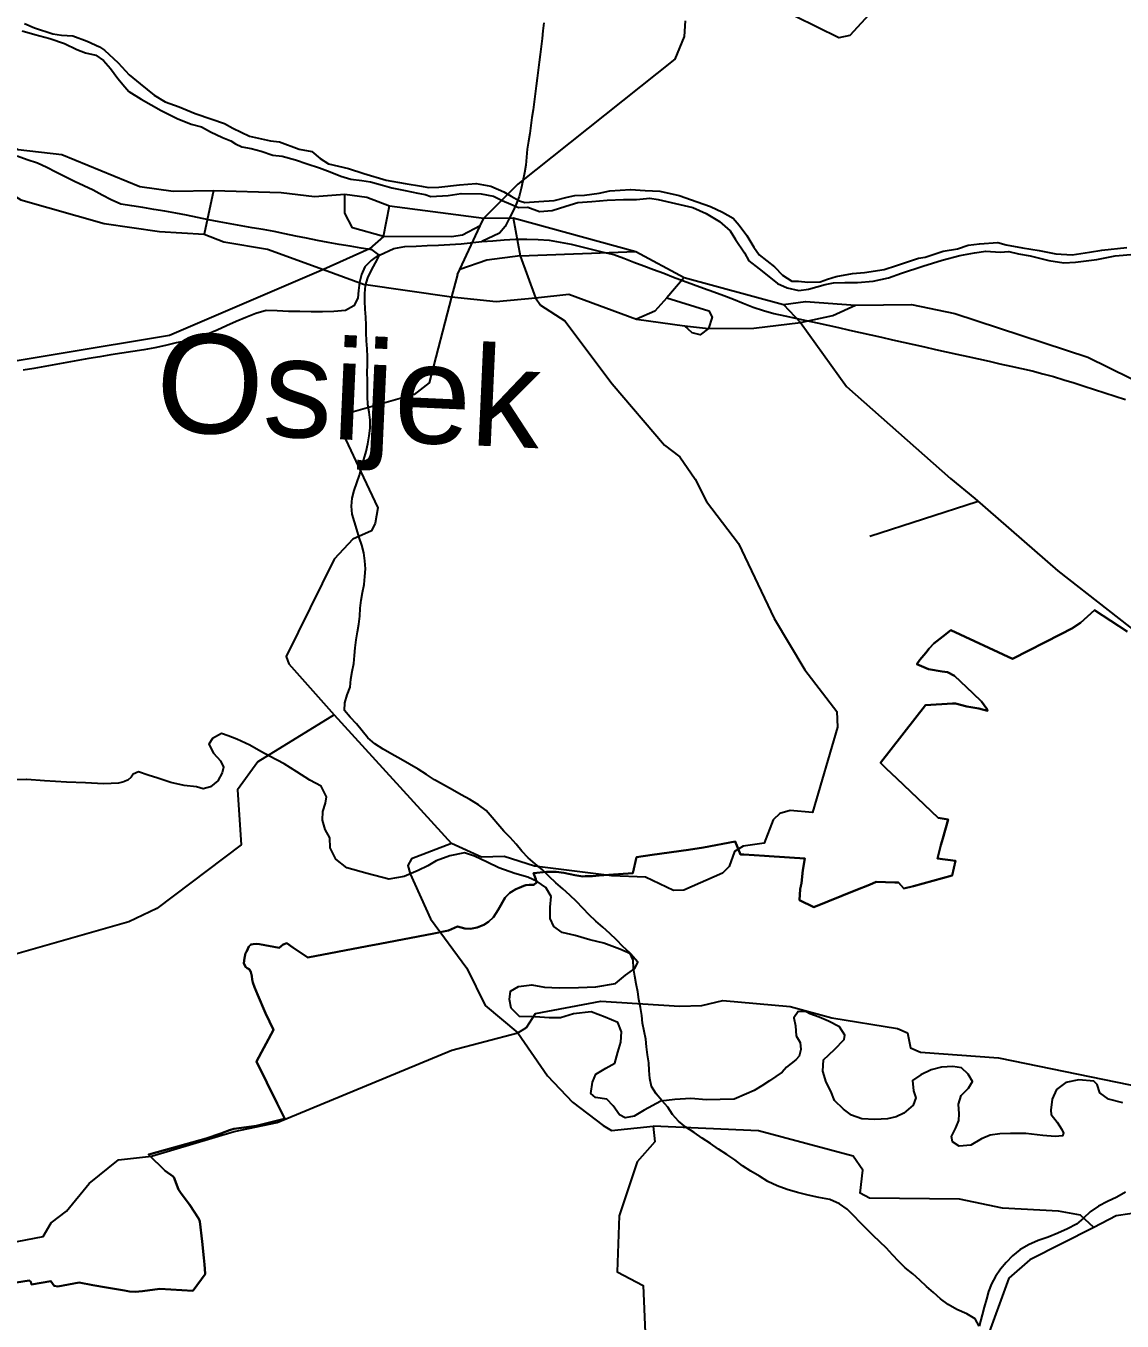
# Model space of a CAD drawing. Header units: metres. Extents: x 13.21 to 19.52, y 42.14 to 46.62.
# Drawn here: x 18.5924 to 18.8407, y 45.308 to 45.6013 of the extents above; entities that cross this region are included whole.
import ezdxf

# ---------------------------------------------------------------- set-up
doc = ezdxf.new("R2010")
doc.units = ezdxf.units.M
doc.header["$MEASUREMENT"] = 0
for name, color, linetype in [('CESTE', 5, 'Continuous'), ('hr', 9, 'Continuous'), ('naziv_veci', 1, 'Continuous'), ('PRUGE', 7, 'Continuous'), ('RIJEKE', 4, 'Continuous')]:
    doc.layers.add(name, color=color, linetype=linetype)
doc.styles.get("Standard").update_dxf_attribs({"font": 'arial.ttf'})

msp = doc.modelspace()

# ---------------------------------------------------------------- linework, layer by layer
at = {"layer": 'CESTE'}
for p, q in [((18.63488, 45.56406), (18.63275, 45.55412)), ((18.67341, 45.55358), (18.6748, 45.56055)), ((18.6748, 45.56055), (18.69614, 45.55777)), ((18.69533, 45.55602), (18.69614, 45.55777)), ((18.69614, 45.55777), (18.70275, 45.55784)), ((18.70275, 45.55784), (18.73055, 45.55024)), ((18.70275, 45.55784), (18.70436, 45.54924)), ((18.69071, 45.54615), (18.69533, 45.55602)), ((18.70436, 45.54924), (18.73055, 45.55024)), ((18.70436, 45.54924), (18.70785, 45.53974)), ((18.73055, 45.55024), (18.74152, 45.54431)), ((18.69018, 45.54503), (18.68884, 45.53992)), ((18.69018, 45.54503), (18.69071, 45.54615)), ((18.74152, 45.54431), (18.73757, 45.5397)), ((18.74152, 45.54431), (18.76402, 45.53823)), ((18.76402, 45.53823), (18.7679, 45.5341)), ((18.73075, 45.53492), (18.74159, 45.53336)), ((18.74159, 45.53336), (18.74706, 45.53279)), ((18.80185, 45.49878), (18.80734, 45.49431)), ((18.80793, 45.49355), (18.78359, 45.48564)), ((18.66225, 45.44526), (18.68879, 45.41613))]:
    msp.add_line(p, q, dxfattribs=at)
for points in [[(18.81144, 45.67959), (18.8114, 45.62383), (18.81019, 45.6225), (18.80366, 45.61963), (18.80077, 45.61276), (18.79924, 45.61132), (18.79328, 45.60789), (18.78595, 45.60659), (18.77906, 45.5991), (18.77654, 45.59863), (18.76183, 45.60584), (18.75464, 45.60725)], [(18.74175, 45.60243), (18.74149, 45.59887), (18.73944, 45.59377), (18.70388, 45.56546), (18.69614, 45.55777)], [(18.57675, 45.58205), (18.57847, 45.57497), (18.5813, 45.56997), (18.58548, 45.56545), (18.59122, 45.56189), (18.61017, 45.55653), (18.62269, 45.55474), (18.63275, 45.55412)], [(18.58126, 45.58163), (18.58661, 45.57551), (18.59063, 45.57332), (18.60051, 45.57216), (18.61823, 45.56493), (18.62576, 45.56391), (18.63488, 45.56406)], [(18.63488, 45.56406), (18.65022, 45.56359), (18.65776, 45.56266), (18.66464, 45.56322)], [(18.67341, 45.55358), (18.66639, 45.55556), (18.66462, 45.55889), (18.66464, 45.56322)], [(18.66464, 45.56322), (18.66961, 45.56249), (18.6748, 45.56055)], [(18.63275, 45.55412), (18.63724, 45.55242), (18.64717, 45.55071), (18.65984, 45.54614)], [(18.67341, 45.55358), (18.67023, 45.55083), (18.65984, 45.54614)], [(18.69533, 45.55602), (18.69132, 45.55388), (18.68878, 45.55352), (18.67341, 45.55358)], [(18.70436, 45.54924), (18.69682, 45.54826), (18.69071, 45.54615)], [(18.65984, 45.54614), (18.62492, 45.53118), (18.57533, 45.523)], [(18.65984, 45.54614), (18.66891, 45.54285), (18.68884, 45.53992)], [(18.68884, 45.53992), (18.68375, 45.5205), (18.68036, 45.51787), (18.6661, 45.51375), (18.66457, 45.51244), (18.66425, 45.50884), (18.66889, 45.49902)], [(18.68884, 45.53992), (18.69896, 45.53891), (18.70785, 45.53974)], [(18.70785, 45.53974), (18.71543, 45.54056), (18.73075, 45.53492)], [(18.70785, 45.53974), (18.70897, 45.53809), (18.71452, 45.53455), (18.72518, 45.52022), (18.7371, 45.50637), (18.74054, 45.50374), (18.74399, 45.49866)], [(18.73757, 45.5397), (18.7349, 45.53672), (18.73075, 45.53492)], [(18.73757, 45.5397), (18.74714, 45.53677), (18.74785, 45.53535), (18.74706, 45.53279)], [(18.76402, 45.53823), (18.76899, 45.53893), (18.78033, 45.53806)], [(18.7679, 45.5341), (18.77521, 45.53573), (18.78033, 45.53806)], [(18.78033, 45.53806), (18.79305, 45.53821), (18.80287, 45.53621), (18.83296, 45.52628), (18.84753, 45.51909), (18.86528, 45.51736), (18.88024, 45.51498), (18.90033, 45.51728), (18.91054, 45.51689), (18.91529, 45.51559), (18.92874, 45.50982)], [(18.74706, 45.53279), (18.74515, 45.53133), (18.74334, 45.53177), (18.74159, 45.53336)], [(18.74706, 45.53279), (18.75728, 45.53283), (18.7679, 45.5341)], [(18.7679, 45.5341), (18.7783, 45.51968), (18.80185, 45.49878)], [(18.66889, 45.49902), (18.67216, 45.49219), (18.67156, 45.48867), (18.67068, 45.48694), (18.66648, 45.48507), (18.66225, 45.48057), (18.65139, 45.4585), (18.65199, 45.45683), (18.66225, 45.44526)], [(18.74399, 45.49866), (18.74661, 45.4936), (18.75385, 45.48412), (18.76193, 45.46708), (18.76883, 45.45548), (18.77614, 45.44605), (18.77628, 45.44248), (18.77058, 45.42315), (18.76551, 45.42362), (18.76316, 45.42296), (18.76168, 45.42148), (18.75961, 45.41622), (18.75487, 45.41556), (18.75292, 45.41436), (18.75174, 45.41091), (18.75018, 45.40946), (18.74148, 45.40561), (18.7391, 45.40553), (18.73277, 45.40855), (18.72515, 45.40881), (18.70759, 45.41104), (18.70071, 45.41322), (18.6956, 45.41309), (18.68879, 45.41613)], [(18.80734, 45.49431), (18.82614, 45.47793), (18.87181, 45.44228)], [(18.66225, 45.44526), (18.64492, 45.43467), (18.64032, 45.42831), (18.64116, 45.41584), (18.62203, 45.40141), (18.61572, 45.3984), (18.58502, 45.38966), (18.57369, 45.38552), (18.56354, 45.38469), (18.56133, 45.38389), (18.56059, 45.38215), (18.53962, 45.36013)], [(18.68879, 45.41613), (18.67973, 45.41268), (18.67891, 45.41115), (18.67942, 45.4093), (18.68406, 45.39907), (18.69231, 45.38792), (18.69642, 45.37943), (18.70388, 45.37324)], [(18.70388, 45.37324), (18.7058, 45.37446), (18.70786, 45.37767), (18.72266, 45.38042), (18.74043, 45.3793), (18.74553, 45.37946), (18.7503, 45.38057), (18.76553, 45.37923), (18.77495, 45.37664), (18.78986, 45.37426), (18.79211, 45.37328), (18.79279, 45.3699), (18.79505, 45.36893), (18.81276, 45.36759), (18.85725, 45.35851)], [(18.55538, 45.3097), (18.55996, 45.31124), (18.58644, 45.32525), (18.59631, 45.32716), (18.59815, 45.33028), (18.60159, 45.33291), (18.60672, 45.33913), (18.61338, 45.34453), (18.62082, 45.34535), (18.63957, 45.35093), (18.64929, 45.35299), (18.68886, 45.36933), (18.70388, 45.37324)], [(18.70388, 45.37324), (18.71053, 45.36357), (18.71624, 45.35761), (18.7232, 45.3523), (18.72507, 45.35115), (18.73449, 45.35215)], [(18.73449, 45.35215), (18.73487, 45.34863), (18.73087, 45.34408), (18.72681, 45.33183), (18.72637, 45.31918), (18.73226, 45.31608), (18.73275, 45.30358), (18.73854, 45.29039)], [(18.8343, 45.32921), (18.83133, 45.33196), (18.82634, 45.33292), (18.81366, 45.33356), (18.80389, 45.33562), (18.78353, 45.33583), (18.78136, 45.33694), (18.78196, 45.34219), (18.77983, 45.34537), (18.75839, 45.35112), (18.73449, 45.35215)], [(18.874, 45.34128), (18.87035, 45.33885), (18.86035, 45.33753), (18.85177, 45.33368), (18.83937, 45.33182), (18.8343, 45.32921)], [(18.8343, 45.32921), (18.81983, 45.32186), (18.81505, 45.31773), (18.81003, 45.30382), (18.80253, 45.28725)]]:
    msp.add_lwpolyline(points, dxfattribs=at)
at = {"layer": 'hr'}
for points in [[(18.8419, 45.4642), (18.83444, 45.46896), (18.83128, 45.46612), (18.82933, 45.46483), (18.82682, 45.46355), (18.81588, 45.45797), (18.80192, 45.46445), (18.80013, 45.46301), (18.79806, 45.46148), (18.79705, 45.46033), (18.79624, 45.4593), (18.79493, 45.45775), (18.7942, 45.45679), (18.79689, 45.45564), (18.79998, 45.45513), (18.8012, 45.45498), (18.80279, 45.45415), (18.80689, 45.45017), (18.80888, 45.44828), (18.81011, 45.44666), (18.81025, 45.44621), (18.80828, 45.44672), (18.80554, 45.44719), (18.80298, 45.44784), (18.80227, 45.44784), (18.79618, 45.44745), (18.78597, 45.43443), (18.78726, 45.43315), (18.78972, 45.43086), (18.79903, 45.42197), (18.80132, 45.4216), (18.8001, 45.41725), (18.7997, 45.41579), (18.79892, 45.41279), (18.80301, 45.41223), (18.8022, 45.40889), (18.79346, 45.40649), (18.7913, 45.40597), (18.7901, 45.40731), (18.78921, 45.40732), (18.785, 45.40749), (18.78347, 45.40678), (18.78038, 45.40558), (18.77089, 45.40176), (18.76762, 45.40333), (18.76783, 45.40581), (18.76807, 45.40718), (18.76841, 45.41013), (18.76884, 45.41275), (18.76077, 45.41328), (18.75969, 45.41335), (18.75507, 45.41363), (18.75432, 45.41369), (18.75311, 45.4166), (18.74592, 45.41526), (18.74253, 45.4147), (18.73431, 45.41358), (18.73073, 45.41307), (18.72986, 45.40941), (18.7223, 45.4089), (18.72079, 45.40877), (18.71913, 45.40872), (18.71853, 45.40871), (18.71679, 45.40902), (18.71429, 45.40953), (18.71255, 45.40972), (18.71037, 45.40972), (18.70741, 45.40945), (18.70795, 45.40808), (18.70806, 45.40735), (18.70745, 45.40679), (18.70643, 45.40677), (18.70569, 45.40669), (18.7052, 45.40654), (18.70411, 45.40614), (18.70341, 45.40582), (18.7024, 45.40521), (18.70205, 45.40495), (18.701, 45.40396), (18.69937, 45.40115), (18.69831, 45.39946), (18.69718, 45.39841), (18.69612, 45.39772), (18.69462, 45.39712), (18.69315, 45.3968), (18.69185, 45.39687), (18.69017, 45.39735), (18.68815, 45.39646), (18.68479, 45.39577), (18.67259, 45.39342), (18.66972, 45.3929), (18.65629, 45.39034), (18.6529, 45.39257), (18.65151, 45.39356), (18.65072, 45.39329), (18.65022, 45.39294), (18.64976, 45.39252), (18.64531, 45.39333), (18.64454, 45.39344), (18.64392, 45.39337), (18.64345, 45.3933), (18.6433, 45.3932), (18.64293, 45.39281), (18.64243, 45.39175), (18.64217, 45.39129), (18.64191, 45.39015), (18.64181, 45.38908), (18.64216, 45.38822), (18.64255, 45.3879), (18.64298, 45.3877), (18.64334, 45.38711), (18.64357, 45.38609), (18.64367, 45.38533), (18.64381, 45.3847), (18.64416, 45.38364), (18.64491, 45.38177), (18.64668, 45.37774), (18.64848, 45.37399), (18.64464, 45.36678), (18.64931, 45.35731), (18.65107, 45.35382), (18.65091, 45.35377), (18.64459, 45.35222), (18.6435, 45.35204), (18.63948, 45.35151), (18.63856, 45.35125), (18.63659, 45.35046), (18.63326, 45.34933), (18.62077, 45.34587), (18.62015, 45.34572), (18.62392, 45.34205), (18.62579, 45.34078), (18.62591, 45.34061), (18.62698, 45.3378), (18.62754, 45.33688), (18.62949, 45.33439), (18.6316, 45.33112), (18.63184, 45.33056), (18.63233, 45.326), (18.63269, 45.32231), (18.63288, 45.32085), (18.63305, 45.31876), (18.63301, 45.31859), (18.63031, 45.31491), (18.6302, 45.31483), (18.62276, 45.3153), (18.61882, 45.31479), (18.61713, 45.31461), (18.61591, 45.31468), (18.61473, 45.31489), (18.61067, 45.31563), (18.60758, 45.31616), (18.60449, 45.31673), (18.59965, 45.31583), (18.5988, 45.31599), (18.59803, 45.31702), (18.59368, 45.31632), (18.59351, 45.31692), (18.59314, 45.31721), (18.58589, 45.31605)], [(18.58589, 45.31605), (18.59314, 45.31721), (18.59351, 45.31692), (18.59368, 45.31632), (18.59803, 45.31702), (18.5988, 45.31599), (18.59965, 45.31583), (18.60449, 45.31673), (18.60758, 45.31616), (18.61067, 45.31563), (18.61473, 45.31489), (18.61591, 45.31468), (18.61713, 45.31461), (18.61882, 45.31479), (18.62276, 45.3153), (18.6302, 45.31483), (18.63031, 45.31491), (18.63301, 45.31859), (18.63305, 45.31876), (18.63288, 45.32085), (18.63269, 45.32231), (18.63233, 45.326), (18.63184, 45.33056), (18.6316, 45.33112), (18.62949, 45.33439), (18.62754, 45.33688), (18.62698, 45.3378), (18.62591, 45.34061), (18.62579, 45.34078), (18.62392, 45.34205), (18.62015, 45.34572), (18.62077, 45.34587), (18.63326, 45.34933), (18.63659, 45.35046), (18.63856, 45.35125), (18.63948, 45.35151), (18.6435, 45.35204), (18.64459, 45.35222), (18.65091, 45.35377), (18.65107, 45.35382), (18.64931, 45.35731), (18.64464, 45.36678), (18.64848, 45.37399), (18.64668, 45.37774), (18.64491, 45.38177), (18.64416, 45.38364), (18.64381, 45.3847), (18.64367, 45.38533), (18.64357, 45.38609), (18.64334, 45.38711), (18.64298, 45.3877), (18.64255, 45.3879), (18.64216, 45.38822), (18.64181, 45.38908), (18.64191, 45.39015), (18.64217, 45.39129), (18.64243, 45.39175), (18.64293, 45.39281), (18.6433, 45.3932), (18.64345, 45.3933), (18.64392, 45.39337), (18.64454, 45.39344), (18.64531, 45.39333), (18.64976, 45.39252), (18.65022, 45.39294), (18.65072, 45.39329), (18.65151, 45.39356), (18.6529, 45.39257), (18.65629, 45.39034), (18.66972, 45.3929), (18.67259, 45.39342), (18.68479, 45.39577), (18.68815, 45.39646), (18.69017, 45.39735), (18.69185, 45.39687), (18.69315, 45.3968), (18.69462, 45.39712), (18.69612, 45.39772), (18.69718, 45.39841), (18.69831, 45.39946), (18.69937, 45.40115), (18.701, 45.40396), (18.70205, 45.40495), (18.7024, 45.40521), (18.70341, 45.40582), (18.70411, 45.40614), (18.7052, 45.40654), (18.70569, 45.40669), (18.70643, 45.40677), (18.70745, 45.40679), (18.70806, 45.40735), (18.70795, 45.40808), (18.70741, 45.40945), (18.71037, 45.40972), (18.71255, 45.40972), (18.71429, 45.40953), (18.71679, 45.40902), (18.71853, 45.40871), (18.71913, 45.40872), (18.72079, 45.40877), (18.7223, 45.4089), (18.72986, 45.40941), (18.73073, 45.41307), (18.73431, 45.41358), (18.74253, 45.4147), (18.74592, 45.41526), (18.75311, 45.4166), (18.75432, 45.41369), (18.75507, 45.41363), (18.75969, 45.41335), (18.76077, 45.41328), (18.76884, 45.41275), (18.76841, 45.41013), (18.76807, 45.40718), (18.76783, 45.40581), (18.76762, 45.40333), (18.77089, 45.40176), (18.78038, 45.40558), (18.78347, 45.40678), (18.785, 45.40749), (18.78921, 45.40732), (18.7901, 45.40731), (18.7913, 45.40597), (18.79346, 45.40649), (18.8022, 45.40889), (18.80301, 45.41223), (18.79892, 45.41279), (18.7997, 45.41579), (18.8001, 45.41725), (18.80132, 45.4216), (18.79903, 45.42197), (18.78972, 45.43086), (18.78726, 45.43315), (18.78597, 45.43443), (18.79618, 45.44745), (18.80227, 45.44784), (18.80298, 45.44784), (18.80554, 45.44719), (18.80828, 45.44672), (18.81025, 45.44621), (18.81011, 45.44666), (18.80888, 45.44828), (18.80689, 45.45017), (18.80279, 45.45415), (18.8012, 45.45498), (18.79998, 45.45513), (18.79689, 45.45564), (18.7942, 45.45679), (18.79493, 45.45775), (18.79624, 45.4593), (18.79705, 45.46033), (18.79806, 45.46148), (18.80013, 45.46301), (18.80192, 45.46445), (18.81588, 45.45797), (18.82682, 45.46355), (18.82933, 45.46483), (18.83128, 45.46612), (18.83444, 45.46896), (18.8419, 45.4642)]]:
    msp.add_lwpolyline(points, dxfattribs=at)
at = {"layer": 'PRUGE'}
for points in [[(18.70975, 45.60201), (18.70954, 45.60021), (18.70932, 45.59842), (18.7091, 45.59664), (18.70888, 45.59485), (18.70865, 45.59306), (18.70842, 45.59127), (18.7082, 45.58949), (18.70797, 45.5877), (18.70774, 45.58591), (18.70751, 45.58412), (18.70728, 45.58233), (18.70703, 45.58054), (18.70679, 45.57875), (18.70653, 45.57696), (18.70626, 45.57517), (18.70599, 45.57339), (18.70582, 45.5716), (18.70565, 45.5698), (18.70538, 45.56801), (18.705, 45.56625), (18.70458, 45.56447), (18.70415, 45.5627), (18.7035, 45.56096), (18.70271, 45.55925), (18.70181, 45.55757), (18.70099, 45.55584), (18.69968, 45.55437), (18.69567, 45.55245)], [(18.67237, 45.54949), (18.67086, 45.55059), (18.66837, 45.55098), (18.66588, 45.55141), (18.66338, 45.55179), (18.6609, 45.55222), (18.65843, 45.5527), (18.65597, 45.5532), (18.65352, 45.55371), (18.65106, 45.55423), (18.64861, 45.55473), (18.64613, 45.55518), (18.64365, 45.55561), (18.64116, 45.55603), (18.63868, 45.55647), (18.6362, 45.55694), (18.63374, 45.55741), (18.63128, 45.55792), (18.62882, 45.55842), (18.62636, 45.5589), (18.62387, 45.55934), (18.62139, 45.55976), (18.61889, 45.56017), (18.61637, 45.56053), (18.61389, 45.56095), (18.61175, 45.56192), (18.60969, 45.563), (18.60764, 45.56408), (18.60553, 45.56509), (18.6034, 45.5661), (18.60128, 45.5671), (18.59922, 45.56817), (18.59714, 45.56921), (18.59501, 45.57021), (18.59271, 45.571), (18.59044, 45.57183)], [(18.67254, 45.54936), (18.67573, 45.55093), (18.67821, 45.55132), (18.68078, 45.55143), (18.68333, 45.55155), (18.68589, 45.55166), (18.68844, 45.55178), (18.69098, 45.55199), (18.69567, 45.55245)], [(18.69567, 45.55245), (18.6982, 45.55266), (18.70075, 45.55287), (18.7033, 45.55301), (18.70586, 45.55304), (18.70586, 45.55304), (18.70842, 45.55297), (18.71096, 45.55277), (18.71345, 45.55235), (18.7159, 45.55184), (18.71832, 45.55126), (18.72073, 45.55064), (18.72316, 45.55008), (18.72558, 45.54951), (18.72787, 45.54869), (18.73011, 45.54782), (18.73235, 45.54695), (18.73461, 45.54611), (18.73688, 45.54528), (18.73914, 45.54444), (18.74138, 45.54357), (18.74363, 45.54272), (18.74591, 45.5419), (18.74821, 45.54111), (18.75047, 45.54028), (18.7527, 45.53939), (18.75492, 45.5385), (18.75717, 45.53764), (18.75946, 45.53683), (18.76186, 45.53621), (18.76429, 45.53566), (18.76674, 45.53514), (18.76919, 45.53461), (18.77162, 45.53407), (18.77406, 45.53352), (18.7765, 45.53298), (18.77894, 45.53243), (18.78138, 45.53188), (18.78381, 45.53134), (18.78625, 45.53079), (18.78869, 45.53024), (18.79111, 45.52969), (18.79355, 45.52914), (18.79599, 45.5286), (18.79843, 45.52806), (18.80087, 45.52752), (18.80331, 45.52698), (18.80575, 45.52644), (18.80819, 45.5259), (18.81063, 45.52535), (18.81306, 45.5248), (18.8155, 45.52426), (18.81793, 45.52371), (18.82037, 45.52316), (18.82278, 45.52255), (18.82516, 45.52189), (18.82751, 45.52119), (18.82985, 45.52046), (18.83217, 45.51971), (18.83449, 45.51896), (18.83681, 45.51821), (18.83914, 45.51746), (18.84147, 45.51671)], [(18.67237, 45.54949), (18.67059, 45.54817), (18.66918, 45.54672), (18.66841, 45.54498), (18.66798, 45.54321), (18.66778, 45.54142), (18.66759, 45.53963), (18.66666, 45.53788), (18.6648, 45.53685), (18.66214, 45.53664), (18.65959, 45.53656), (18.65703, 45.53659), (18.65448, 45.53665), (18.65448, 45.53665), (18.65191, 45.53665), (18.64935, 45.53677), (18.64681, 45.53686), (18.64681, 45.53686), (18.64446, 45.53617), (18.64221, 45.53528), (18.64004, 45.53434), (18.63787, 45.53339), (18.6357, 45.53243), (18.63353, 45.53148), (18.63129, 45.53061), (18.62892, 45.52997), (18.62643, 45.52952), (18.62403, 45.5289), (18.62159, 45.52838), (18.6191, 45.52797), (18.61661, 45.52756), (18.6141, 45.52717), (18.61161, 45.52678), (18.60912, 45.52638), (18.60663, 45.52596), (18.60414, 45.52553), (18.60166, 45.5251), (18.59919, 45.52465), (18.59671, 45.5242), (18.59423, 45.52375), (18.59175, 45.52331)], [(18.80833, 45.30684), (18.80741, 45.30854), (18.80552, 45.30967), (18.80332, 45.31062), (18.8013, 45.31172), (18.79961, 45.31305), (18.79804, 45.31447), (18.79641, 45.31586), (18.79487, 45.31729), (18.7933, 45.3187), (18.79159, 45.32004), (18.79012, 45.3215), (18.78874, 45.32301), (18.78734, 45.32451), (18.78585, 45.32597), (18.78434, 45.32742), (18.78284, 45.32887), (18.78138, 45.33034), (18.77993, 45.33182), (18.77848, 45.33331), (18.77668, 45.33459), (18.77452, 45.33551), (18.77203, 45.33595), (18.76961, 45.33651), (18.76722, 45.33713), (18.76485, 45.33779), (18.76257, 45.3386), (18.76046, 45.33961), (18.7586, 45.34084), (18.75662, 45.34198), (18.75474, 45.34318), (18.75302, 45.34451), (18.75116, 45.34575), (18.74929, 45.34696), (18.74746, 45.34822), (18.74562, 45.34946), (18.74376, 45.35069), (18.74189, 45.3519), (18.74026, 45.35329), (18.7389, 45.35481), (18.73779, 45.35643), (18.73645, 45.35796), (18.73516, 45.3595), (18.73415, 45.36116), (18.73372, 45.36293), (18.73357, 45.36472), (18.7335, 45.36652), (18.73322, 45.3683), (18.733, 45.37009), (18.73287, 45.37188), (18.73243, 45.37365), (18.73208, 45.37543), (18.73193, 45.37722), (18.7316, 45.379), (18.73128, 45.38079), (18.73101, 45.38257), (18.73067, 45.38436), (18.73034, 45.38614), (18.73007, 45.38792), (18.72998, 45.38975), (18.72923, 45.3914), (18.72763, 45.39284), (18.72618, 45.39432), (18.72468, 45.39577), (18.72313, 45.3972), (18.72154, 45.3986), (18.72, 45.40003), (18.71856, 45.40152), (18.71711, 45.403), (18.71562, 45.40446), (18.71405, 45.40587), (18.71244, 45.40727), (18.71091, 45.4087), (18.70944, 45.41017), (18.70777, 45.41153), (18.70619, 45.41294), (18.70477, 45.41444), (18.70346, 45.41598), (18.70209, 45.4175), (18.70064, 45.41897), (18.69931, 45.42051), (18.69802, 45.42206), (18.69668, 45.42359), (18.69492, 45.42489), (18.693, 45.42608), (18.69102, 45.4272), (18.68903, 45.42834), (18.68702, 45.42944), (18.685, 45.43054), (18.68316, 45.43179), (18.68129, 45.43302), (18.67932, 45.43415), (18.67733, 45.43528), (18.67532, 45.4364), (18.67333, 45.43752), (18.67143, 45.43873), (18.66984, 45.44012), (18.6686, 45.44169), (18.66728, 45.44324), (18.66583, 45.44474), (18.66454, 45.44627), (18.66464, 45.44804), (18.66521, 45.44982), (18.66585, 45.45156), (18.66599, 45.45335), (18.66628, 45.45514), (18.66667, 45.45691), (18.66683, 45.45871), (18.667, 45.46049), (18.66722, 45.46228), (18.66753, 45.46407), (18.66782, 45.46585), (18.66806, 45.46764), (18.66816, 45.46943), (18.66837, 45.47123), (18.66866, 45.47301), (18.669, 45.4748), (18.66922, 45.47658), (18.6693, 45.47838), (18.6692, 45.48018), (18.66894, 45.48196), (18.66851, 45.48373), (18.66791, 45.48548), (18.66735, 45.48723), (18.66686, 45.48899), (18.66633, 45.49076), (18.66614, 45.49254), (18.66633, 45.49434), (18.66676, 45.4961), (18.66735, 45.49786), (18.66798, 45.4996), (18.66843, 45.50136), (18.66892, 45.50313), (18.66945, 45.50489), (18.66989, 45.50665), (18.6702, 45.50844), (18.67037, 45.51023), (18.67038, 45.51203), (18.67016, 45.51382), (18.66985, 45.5156), (18.6698, 45.5174), (18.66977, 45.51919), (18.66975, 45.52099), (18.66971, 45.52278), (18.66976, 45.52458), (18.66982, 45.52637), (18.66968, 45.52817), (18.66958, 45.52997), (18.66951, 45.53176), (18.66949, 45.53356), (18.6694, 45.53535), (18.66927, 45.53714), (18.66919, 45.53894), (18.66919, 45.54074), (18.66936, 45.54253), (18.66988, 45.54429), (18.67067, 45.546), (18.6716, 45.54767), (18.67254, 45.54936)], [(18.67254, 45.54936), (18.67237, 45.54949)], [(18.84153, 45.33719), (18.83952, 45.33609), (18.8374, 45.33509), (18.83535, 45.33403), (18.83353, 45.33277), (18.83199, 45.33134), (18.83037, 45.32997), (18.82833, 45.32888), (18.82619, 45.32791), (18.82397, 45.32703), (18.82169, 45.32623), (18.81953, 45.32526), (18.81758, 45.3241), (18.8159, 45.32275), (18.81444, 45.32128), (18.81317, 45.31973), (18.81208, 45.3181), (18.81117, 45.31643), (18.81048, 45.3147), (18.80998, 45.31294), (18.80947, 45.31118), (18.80899, 45.30941), (18.80833, 45.30684)]]:
    msp.add_lwpolyline(points, dxfattribs=at)
at = {"layer": 'RIJEKE'}
for points in [[(18.59211, 45.60182), (18.59436, 45.60087), (18.59849, 45.59954), (18.60048, 45.59919), (18.60302, 45.59906), (18.60629, 45.59788), (18.60905, 45.59654), (18.61018, 45.59578), (18.61327, 45.59297), (18.61579, 45.59023), (18.61829, 45.58817), (18.62146, 45.58559), (18.62393, 45.58409), (18.62712, 45.58298), (18.63075, 45.58147), (18.6345, 45.58018), (18.63739, 45.57918), (18.63928, 45.57814), (18.64309, 45.57636), (18.64778, 45.5753), (18.64983, 45.57502), (18.6543, 45.5734), (18.65716, 45.57283), (18.65903, 45.5713), (18.66096, 45.5701), (18.66551, 45.56899), (18.66896, 45.56789), (18.674, 45.56639), (18.6783, 45.56559), (18.68199, 45.56504), (18.68364, 45.56471), (18.68596, 45.56481), (18.69061, 45.56534), (18.69438, 45.56558), (18.69438, 45.56558), (18.69772, 45.56498), (18.70067, 45.56374), (18.70236, 45.56276), (18.70424, 45.56172), (18.70544, 45.56129), (18.70861, 45.56154), (18.71204, 45.56177), (18.715, 45.56249), (18.71673, 45.56292), (18.71895, 45.56295), (18.72227, 45.56346), (18.72466, 45.56392), (18.72933, 45.56425), (18.72933, 45.56425), (18.73269, 45.56401), (18.73598, 45.5639), (18.74041, 45.5629), (18.74445, 45.56148), (18.74746, 45.56038), (18.7502, 45.55911), (18.75263, 45.55776), (18.75395, 45.55618), (18.75569, 45.55381), (18.75729, 45.55123), (18.75854, 45.54945), (18.76201, 45.54673), (18.76383, 45.54482), (18.76591, 45.5435), (18.76745, 45.54349), (18.76745, 45.54349), (18.76957, 45.54328), (18.77234, 45.54338), (18.77398, 45.54398), (18.77595, 45.54455), (18.77969, 45.54521), (18.78235, 45.54547), (18.78682, 45.54614), (18.78964, 45.54706), (18.79461, 45.54873), (18.79608, 45.54895), (18.80016, 45.55028), (18.80345, 45.55085), (18.80588, 45.55162), (18.80843, 45.55197), (18.81254, 45.55227), (18.81254, 45.55227), (18.81443, 45.55176), (18.81818, 45.55107), (18.82192, 45.55047), (18.82569, 45.54971), (18.82941, 45.54949), (18.83336, 45.55008), (18.8361, 45.5505), (18.84179, 45.55109)], [(18.59154, 45.60018), (18.5944, 45.59933), (18.59779, 45.59842), (18.60113, 45.59733), (18.60392, 45.59598), (18.60589, 45.5952), (18.60824, 45.59468), (18.61, 45.59347), (18.61159, 45.59165), (18.61322, 45.58939), (18.61478, 45.58748), (18.61575, 45.58647), (18.61848, 45.58472), (18.62306, 45.58211), (18.62667, 45.5803), (18.62983, 45.57903), (18.63217, 45.57844), (18.63422, 45.57731), (18.63695, 45.57607), (18.63886, 45.57526), (18.63986, 45.57461), (18.64131, 45.57389), (18.6434, 45.57356), (18.64573, 45.57295), (18.64837, 45.572), (18.65042, 45.57179), (18.65348, 45.57095), (18.65613, 45.57004), (18.65895, 45.56914), (18.66135, 45.56825), (18.66372, 45.56728), (18.66604, 45.56661), (18.66854, 45.5663), (18.67047, 45.56596), (18.67315, 45.56524), (18.67527, 45.56466), (18.67832, 45.56405), (18.68122, 45.56342), (18.68282, 45.56314), (18.68415, 45.56267), (18.68807, 45.56293), (18.69098, 45.56332), (18.69551, 45.56328), (18.69551, 45.56328), (18.69831, 45.56274), (18.70026, 45.56179), (18.70225, 45.56096), (18.70398, 45.56017), (18.70608, 45.56023), (18.70608, 45.56023), (18.70873, 45.55924), (18.71164, 45.55951), (18.71471, 45.56048), (18.7174, 45.56129), (18.72062, 45.56153), (18.72405, 45.56184), (18.7278, 45.56197), (18.73071, 45.56197), (18.73378, 45.56228), (18.73378, 45.56228), (18.73564, 45.562), (18.73955, 45.56108), (18.74351, 45.56019), (18.74651, 45.5588), (18.74955, 45.55704), (18.75195, 45.55488), (18.75314, 45.55297), (18.75516, 45.54995), (18.75615, 45.54814), (18.75849, 45.54629), (18.76035, 45.54489), (18.7627, 45.54299), (18.76482, 45.54202), (18.76753, 45.54136), (18.76968, 45.54165), (18.77348, 45.54272), (18.77538, 45.54313), (18.77792, 45.54316), (18.78076, 45.54316), (18.78435, 45.54347), (18.78781, 45.54429), (18.79076, 45.54534), (18.79558, 45.54693), (18.8, 45.54826), (18.80396, 45.54929), (18.80726, 45.5499), (18.80987, 45.55029), (18.80987, 45.55029), (18.81314, 45.55006), (18.81508, 45.55019), (18.81508, 45.55019), (18.81724, 45.54968), (18.81987, 45.54922), (18.82413, 45.54818), (18.82749, 45.54768), (18.83016, 45.54779), (18.835, 45.54842), (18.83916, 45.54922), (18.8436, 45.54963)], [(18.84087, 45.35741), (18.83767, 45.35823), (18.83568, 45.35967), (18.8351, 45.36155), (18.83429, 45.36236), (18.83093, 45.36265), (18.83093, 45.36265), (18.82798, 45.36202), (18.82587, 45.36047), (18.82488, 45.35826), (18.82457, 45.35574), (18.82466, 45.35478), (18.82605, 45.35304), (18.82707, 45.35139), (18.82745, 45.35054), (18.82721, 45.34998), (18.82554, 45.34982), (18.82278, 45.35003), (18.81894, 45.35046), (18.81894, 45.35046), (18.81542, 45.35049), (18.81302, 45.35038), (18.81084, 45.35007), (18.80891, 45.34925), (18.80648, 45.34785), (18.80384, 45.34759), (18.80228, 45.3486), (18.80208, 45.34978), (18.80303, 45.35179), (18.80372, 45.35344), (18.80384, 45.35491), (18.80368, 45.35712), (18.80426, 45.35907), (18.80593, 45.36073), (18.80686, 45.36227), (18.80588, 45.3639), (18.80436, 45.36535), (18.80235, 45.36565), (18.80235, 45.36565), (18.79983, 45.36553), (18.79746, 45.3649), (18.79512, 45.36379), (18.79326, 45.36252), (18.7935, 45.36012), (18.79401, 45.35858), (18.7934, 45.35689), (18.79129, 45.35507), (18.78956, 45.35424), (18.78758, 45.35383), (18.78468, 45.35367), (18.78176, 45.35383), (18.77941, 45.35465), (18.77759, 45.35596), (18.77557, 45.35796), (18.77476, 45.36007), (18.77367, 45.3621), (18.77293, 45.36456), (18.77312, 45.36716), (18.77556, 45.36949), (18.7778, 45.37178), (18.77789, 45.37273), (18.77669, 45.37462), (18.77419, 45.37595), (18.77211, 45.37685), (18.76996, 45.37759), (18.76914, 45.37804), (18.76914, 45.37804), (18.76731, 45.37809), (18.7664, 45.37664), (18.76677, 45.37484), (18.7669, 45.37261), (18.76781, 45.37111), (18.76792, 45.36954), (18.76761, 45.36802), (18.76682, 45.36717), (18.76469, 45.36548), (18.76369, 45.36437), (18.76086, 45.36238), (18.75914, 45.36129), (18.75738, 45.36021), (18.75563, 45.35948), (18.75284, 45.35829), (18.74971, 45.35817), (18.74655, 45.35814), (18.74304, 45.35844), (18.74304, 45.35844), (18.73939, 45.35816), (18.73621, 45.35781), (18.73244, 45.3558), (18.73019, 45.35442), (18.72812, 45.35403), (18.72691, 45.35472), (18.72541, 45.35674), (18.72404, 45.35829), (18.72146, 45.35866), (18.72037, 45.35953), (18.72077, 45.36208), (18.72149, 45.36389), (18.7238, 45.36526), (18.72578, 45.36643), (18.72646, 45.36893), (18.72718, 45.3712), (18.72729, 45.37354), (18.72646, 45.37559), (18.72365, 45.37682), (18.72048, 45.37806), (18.72048, 45.37806), (18.71645, 45.37755), (18.7135, 45.3767), (18.71096, 45.37667), (18.70775, 45.37693), (18.70775, 45.37693), (18.7042, 45.377), (18.7023, 45.37884), (18.70194, 45.38086), (18.7022, 45.38269), (18.70399, 45.38378), (18.707, 45.38413), (18.707, 45.38413), (18.70991, 45.38362), (18.71319, 45.38344), (18.71755, 45.38351), (18.72148, 45.3837), (18.72595, 45.38444), (18.72826, 45.38632), (18.73037, 45.38781), (18.73099, 45.38928), (18.72935, 45.39116), (18.72698, 45.39223), (18.72329, 45.39361), (18.72012, 45.39432), (18.71681, 45.39535), (18.71388, 45.39599), (18.71199, 45.39736), (18.71115, 45.39919), (18.71113, 45.40172), (18.71139, 45.40413), (18.71022, 45.4062), (18.70823, 45.40758), (18.70608, 45.4085), (18.70318, 45.40937), (18.69953, 45.41063), (18.69692, 45.4119), (18.69406, 45.4133), (18.69176, 45.41405), (18.69176, 45.41405), (18.68844, 45.41338), (18.68536, 45.41223), (18.68343, 45.41113), (18.6813, 45.41001), (18.67806, 45.40869), (18.67463, 45.40805), (18.66973, 45.40935), (18.66513, 45.41067), (18.66258, 45.4126), (18.66135, 45.41514), (18.66125, 45.4174), (18.66018, 45.41934), (18.6596, 45.4214), (18.6597, 45.42342), (18.66027, 45.42528), (18.66053, 45.42669), (18.65932, 45.42912), (18.65673, 45.4305), (18.65376, 45.43242), (18.65094, 45.43416), (18.6476, 45.43592), (18.64565, 45.43698), (18.64313, 45.43844), (18.6402, 45.43976), (18.63825, 45.44054), (18.63675, 45.44104), (18.63675, 45.44104), (18.63469, 45.43994), (18.63386, 45.43863), (18.63493, 45.43659), (18.6365, 45.4349), (18.63714, 45.43345), (18.63687, 45.43217), (18.63587, 45.43036), (18.63421, 45.42898), (18.63258, 45.42854), (18.63105, 45.42897), (18.62824, 45.42931), (18.62524, 45.42993), (18.62226, 45.43094), (18.62007, 45.43161), (18.61791, 45.43239), (18.61791, 45.43239), (18.61674, 45.43185), (18.61626, 45.43119), (18.61552, 45.43047), (18.61464, 45.43021)], [(18.58736, 45.43058), (18.59261, 45.43069), (18.59261, 45.43069), (18.59662, 45.4304), (18.60157, 45.43013), (18.6059, 45.42995), (18.61002, 45.42973), (18.61348, 45.42987), (18.61464, 45.43021)]]:
    msp.add_lwpolyline(points, dxfattribs=at)

# ---------------------------------------------------------------- texts
at = {"layer": 'naziv_veci', "insert": (18.62245, 45.53202), "char_height": 0.0224579, "width": 0.1085464, "attachment_point": 1, "rotation": 357.4097}
msp.add_mtext('{\\fArial CE|b0|i0|c238|p34;Osijek}        ', dxfattribs=at)

doc.saveas('drawing.dxf')
